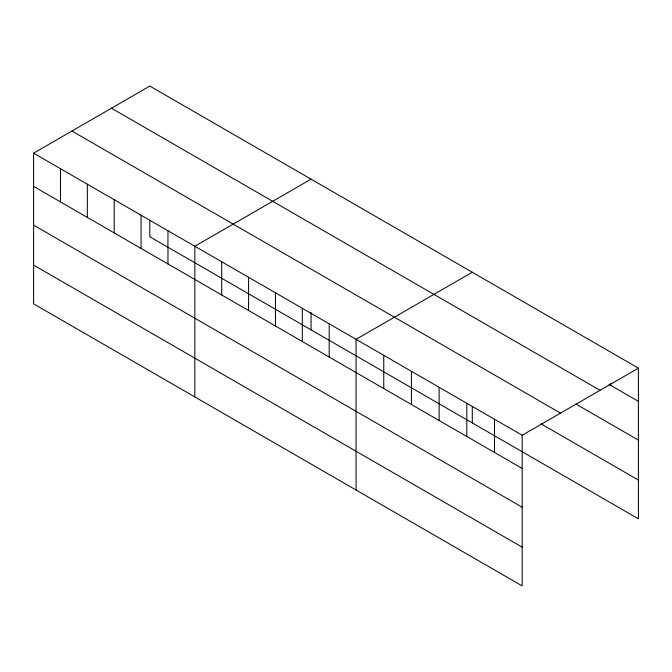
<?xml version="1.0" encoding="UTF-8"?>
<svg xmlns="http://www.w3.org/2000/svg" width="672" height="672" viewBox="0 0 672 672"><rect width="100%" height="100%" fill="white"/><g stroke="black" fill="none" stroke-linecap="round" stroke-linejoin="round"><path stroke-width="1.01" d="M33.6 153.166L522.186 435.246L522.186 585.925L33.6 303.845L33.6 153.166L149.814 86.075L638.4 368.155L638.4 518.834L149.814 236.754L149.814 220.424M311.052 179.155L194.83 246.254L194.83 396.934M472.282 272.244L356.068 339.343L356.068 490.022M522.186 435.246L638.4 368.155M608.924 384.35L638.4 401.36M111.468 108.217L600.046 390.298M575.879 404.032L638.4 440.126M71.954 131.023L560.532 413.112M541.052 423.864L638.4 480.068M33.6 186.379L522.186 468.46M33.6 225.145L522.186 507.226M33.6 265.079L522.186 547.168M610.714 383.3L610.714 385.375M494.5 419.269L494.5 452.474M472.282 406.602L472.282 422.923M466.813 403.284L466.813 436.489M439.127 387.299L439.127 420.504M411.44 371.314L411.44 404.519M383.754 355.328L383.754 388.534M329.196 323.828L329.196 357.034M311.052 312.497L311.052 329.834M302.324 308.314L302.324 341.527M275.453 292.799L275.453 326.012M248.581 277.284L248.581 310.498M221.701 261.769L221.701 294.983M167.958 230.74L167.958 263.953M141.086 215.225L141.086 248.438M114.215 199.71L114.215 232.924M87.343 184.195L87.343 217.409M60.472 168.68L60.472 201.894"/></g></svg>
